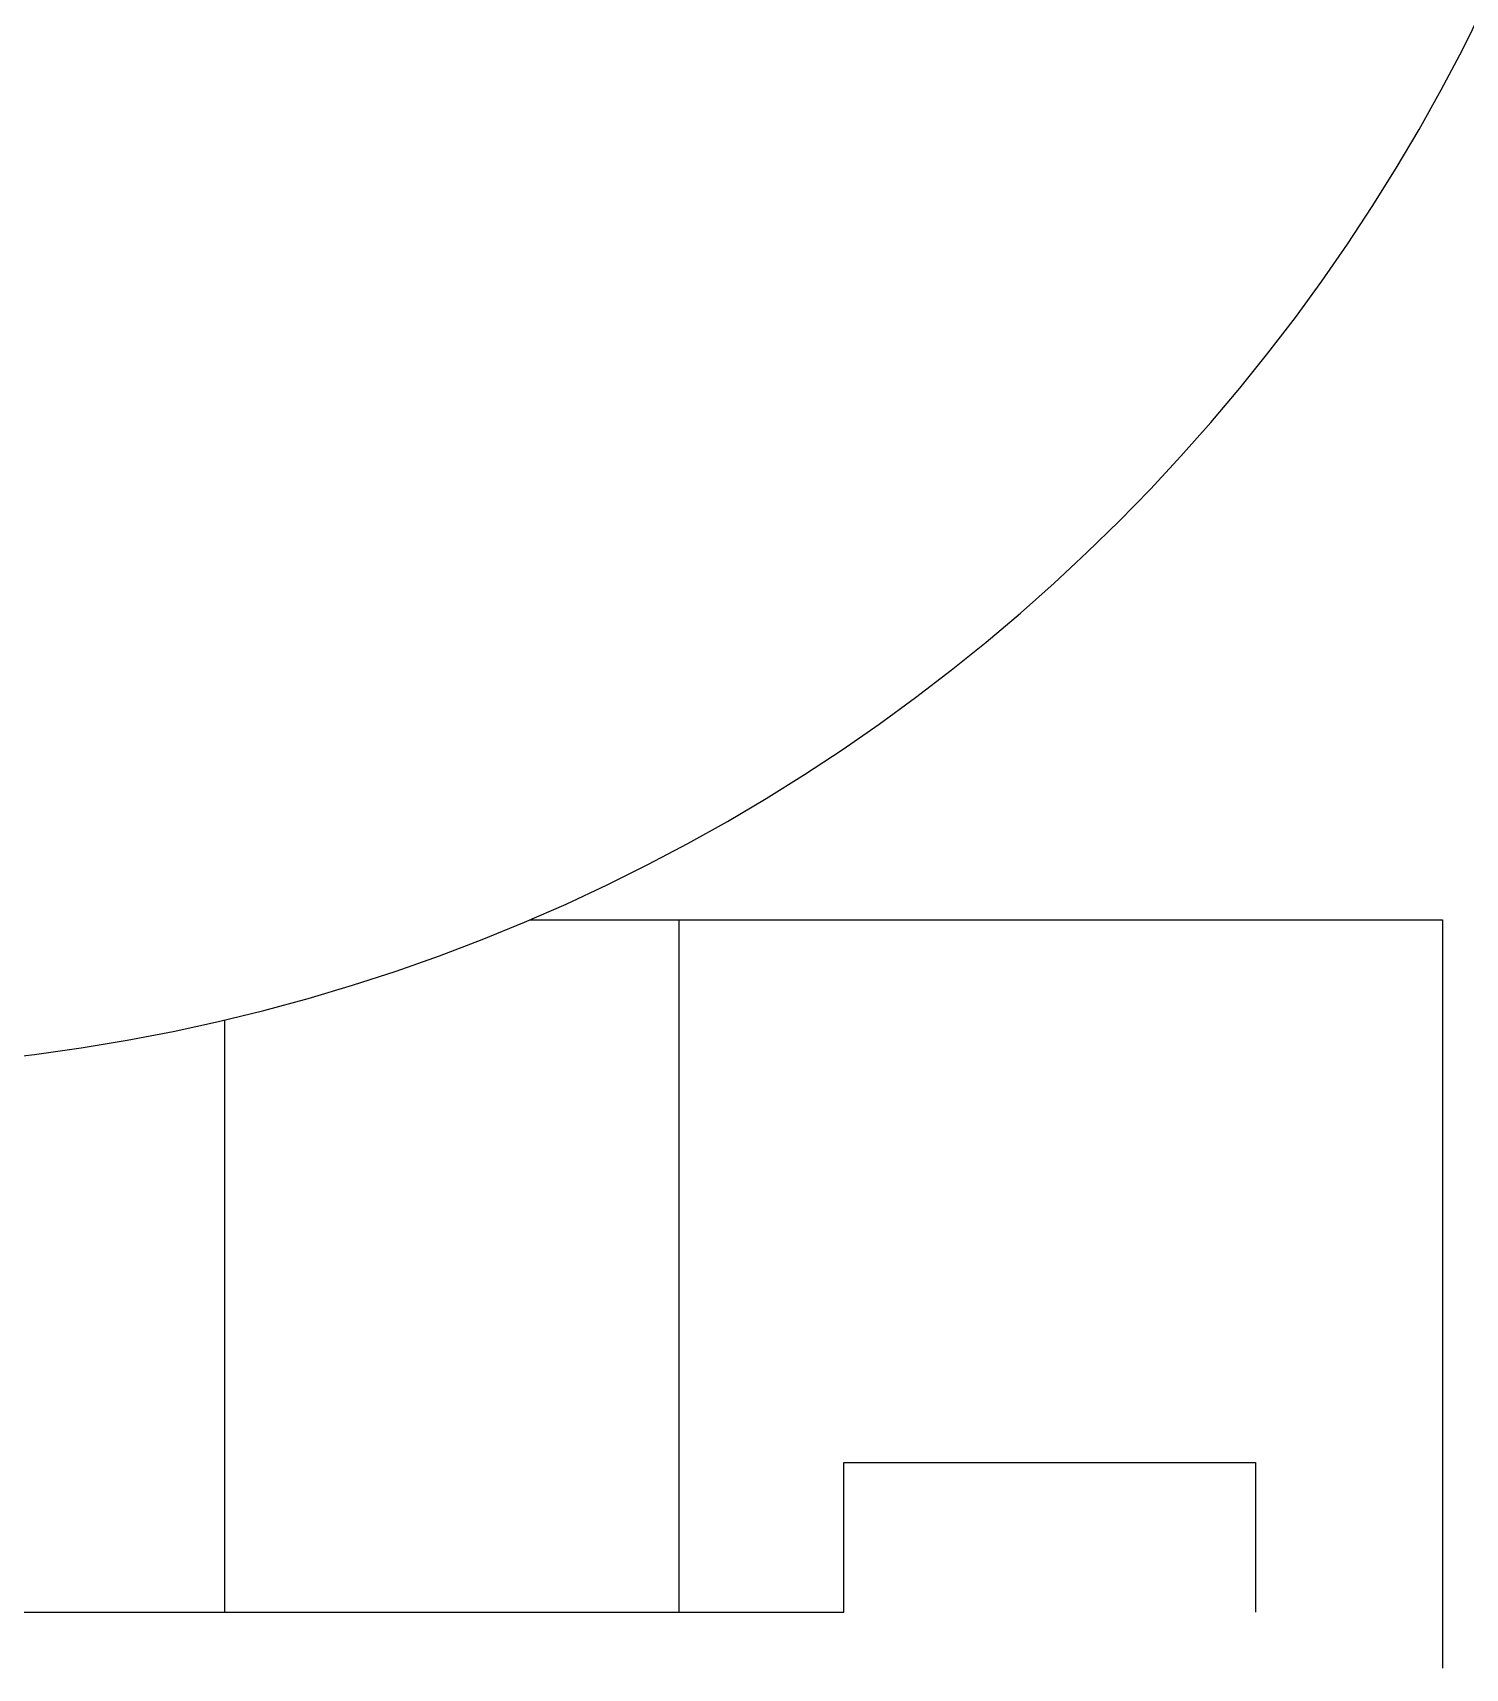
# Model space of a CAD drawing. Header units: millimetres. Extents: x 256 to 2599, y 626 to 1192.
# Drawn here: x 1904.438 to 1907.469, y 833.508 to 836.968 of the extents above; entities that cross this region are included whole.
import ezdxf

# ---------------------------------------------------------------- set-up
doc = ezdxf.new("R2010")
doc.units = ezdxf.units.MM
for name, color, linetype in [('MAIN-1', 7, 'Continuous'), ('MAIN-2', 7, 'Continuous'), ('Tag', 7, 'Continuous')]:
    doc.layers.add(name, color=color, linetype=linetype)

msp = doc.modelspace()

# ---------------------------------------------------------------- linework, layer by layer
at = {"layer": 'MAIN-1'}
for p, q in [((1905.4884, 835.0916), (1907.4204, 835.0916)), ((1905.8054, 833.6271), (1905.8054, 835.0916)), ((1907.4204, 835.0916), (1907.4204, 833.5083)), ((1906.1537, 833.6271), (1906.1537, 833.9437)), ((1906.1537, 833.9437), (1907.0246, 833.9437)), ((1907.0246, 833.9437), (1907.0246, 833.6271))]:
    msp.add_line(p, q, dxfattribs=at)
at = {"layer": 'MAIN-2'}
for p, q in [((1905.8054, 835.0916), (1905.8054, 835.0916)), ((1905.8054, 835.0916), (1905.8054, 835.0916)), ((1907.4204, 835.0916), (1907.4204, 835.0916)), ((1907.4204, 835.0916), (1907.4204, 835.0916)), ((1904.8432, 834.8801), (1904.8432, 833.6271)), ((1906.1537, 833.9437), (1906.1537, 833.9437)), ((1907.0246, 833.9437), (1907.0246, 833.9437))]:
    msp.add_line(p, q, dxfattribs=at)
msp.add_arc((1903.9371, 838.7333), 3.9583, 180, 360, dxfattribs=at)
at = {"layer": 'Tag'}
msp.add_line((1901.7821, 833.6271), (1906.1537, 833.6271), dxfattribs=at)

doc.saveas('drawing.dxf')
